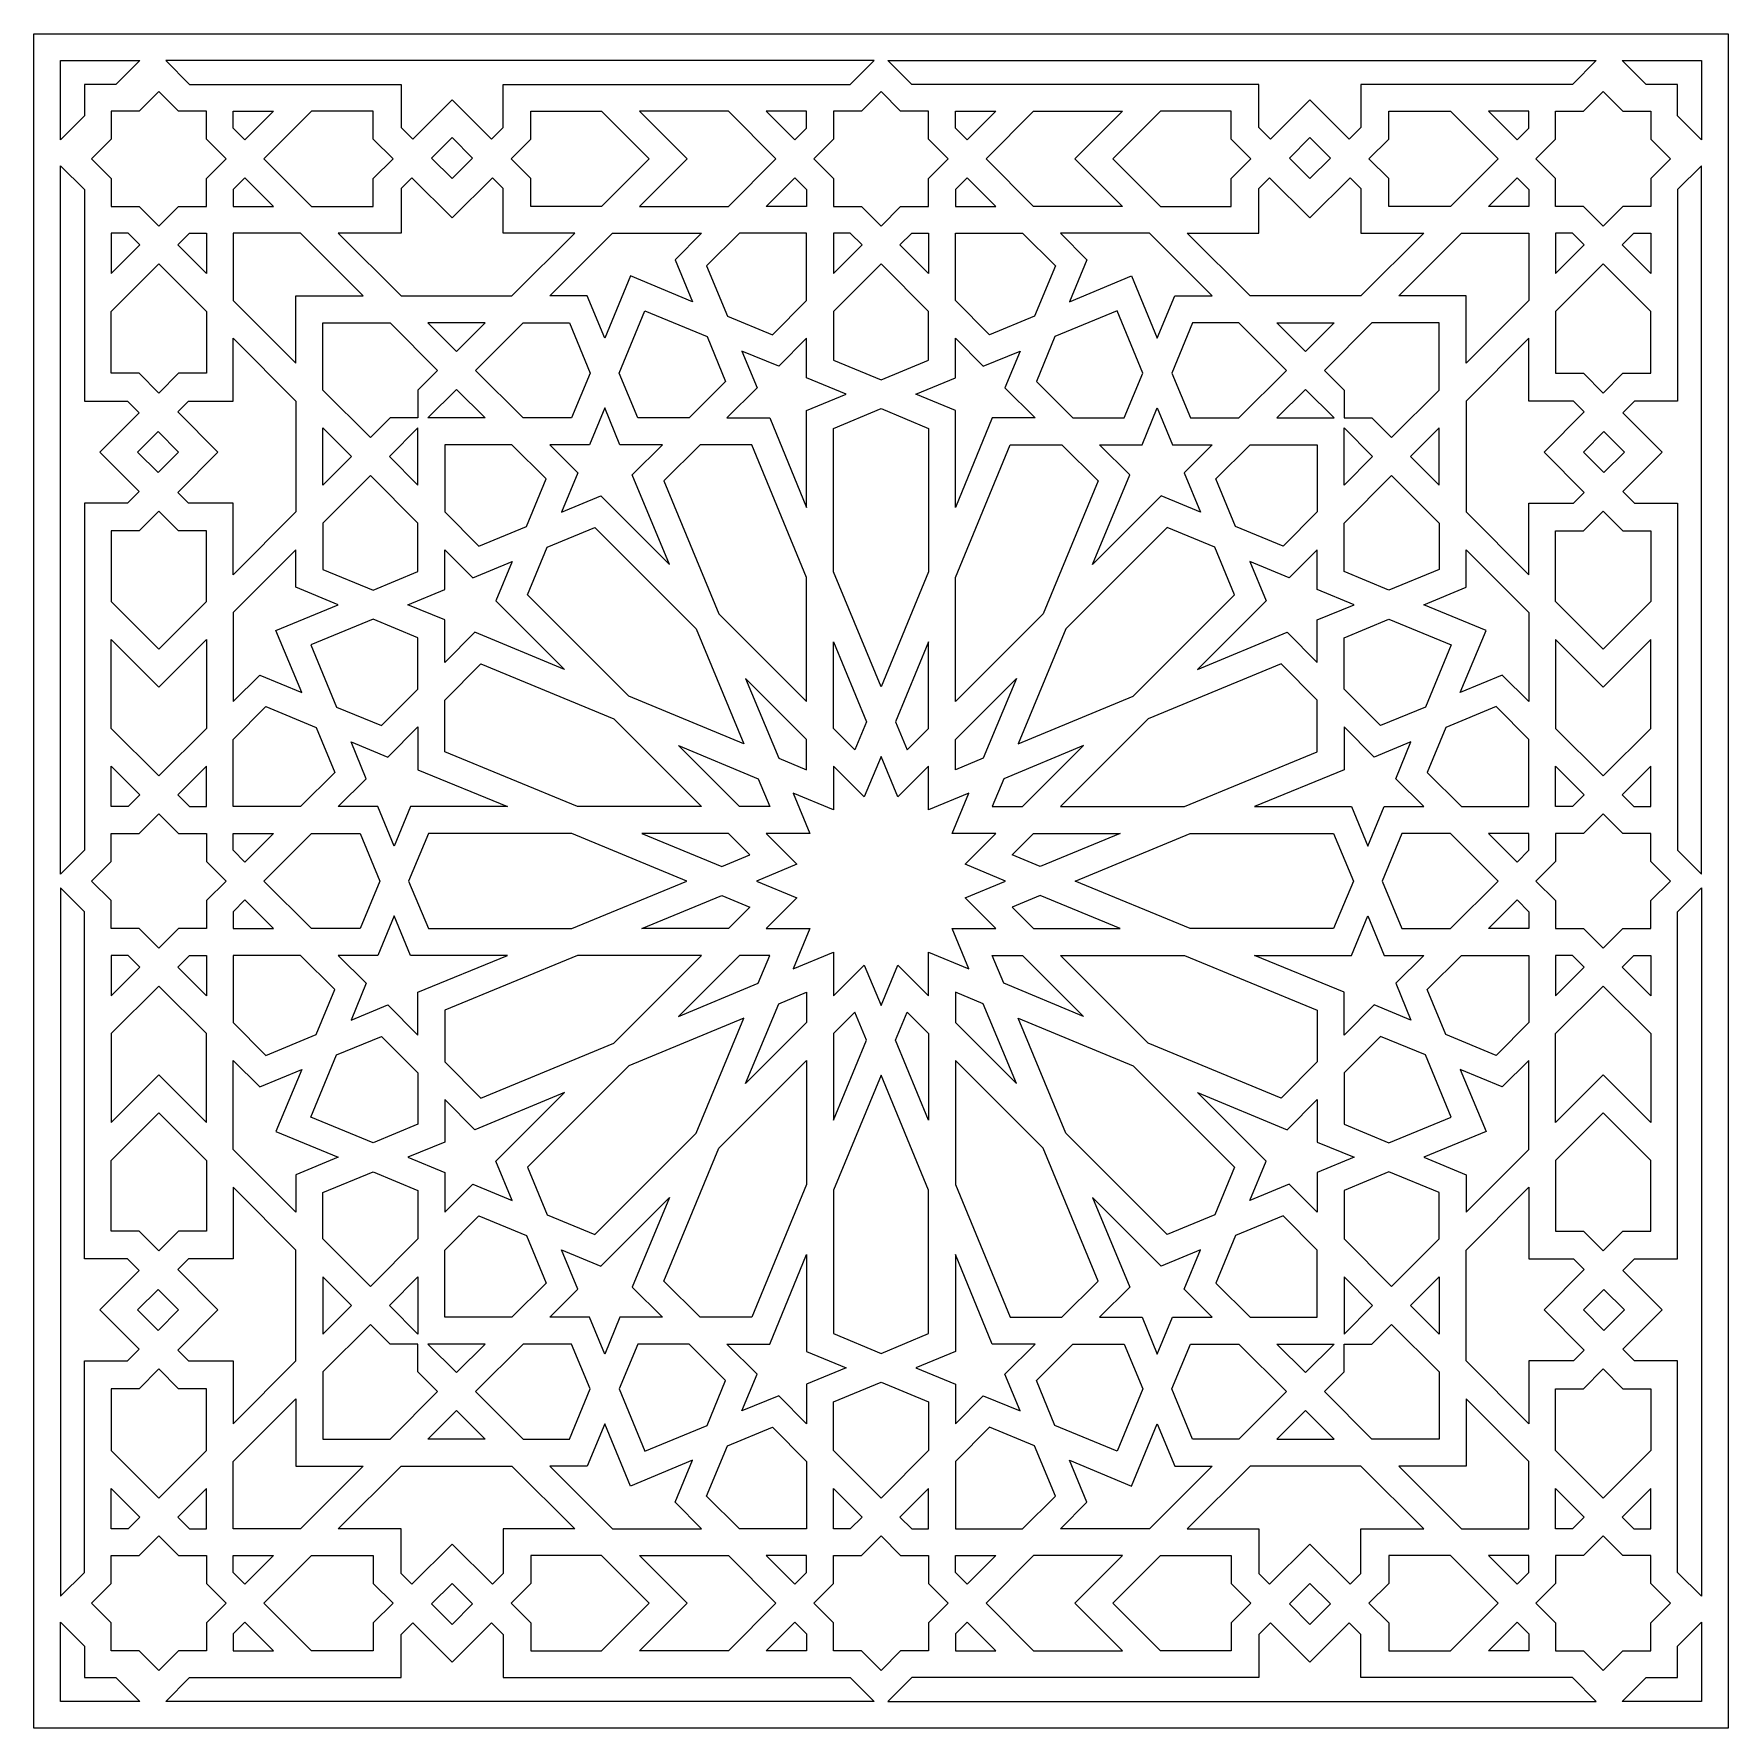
# Model space of a CAD drawing. Extents: x 0 to 100, y 0 to 100.
import ezdxf

# ---------------------------------------------------------------- set-up
doc = ezdxf.new("R2010")
doc.units = 0
doc.layers.get('0').update_dxf_attribs({"linetype": 'CONTINUOUS'})

msp = doc.modelspace()

# ---------------------------------------------------------------- linework, layer by layer
for points in [[(100, 100), (100, 0), (0, 0), (0, 100)], [(2.99, 97.01), (2.99, 95.16), (1.58, 93.75), (1.58, 98.42), (6.25, 98.42), (4.84, 97.01)], [(27.69, 94.47), (27.69, 97.01), (48.18, 97.01), (49.6, 98.42), (7.78, 98.42), (9.19, 97.01), (21.68, 97.01), (21.68, 94.47), (22.36, 93.79), (24.68, 96.11), (27.01, 93.79)], [(72.31, 94.47), (72.31, 97.01), (51.82, 97.01), (50.4, 98.42), (92.22, 98.42), (90.81, 97.01), (78.32, 97.01), (78.32, 94.47), (77.64, 93.79), (75.32, 96.11), (72.99, 93.79)], [(95.16, 97.01), (93.75, 98.42), (98.42, 98.42), (98.42, 93.75), (97.01, 95.16), (97.01, 97.01)], [(6.21, 89.82), (7.38, 88.65), (8.54, 89.82), (10.18, 89.82), (10.18, 91.46), (11.35, 92.62), (10.18, 93.79), (10.18, 95.43), (8.54, 95.43), (7.38, 96.59), (6.21, 95.43), (4.57, 95.43), (4.57, 93.79), (3.41, 92.62), (4.57, 91.46), (4.57, 89.82)], [(52.81, 95.43), (51.16, 95.43), (50, 96.59), (48.84, 95.43), (47.19, 95.43), (47.19, 93.79), (46.03, 92.62), (47.19, 91.46), (47.19, 89.82), (48.84, 89.82), (50, 88.65), (51.16, 89.82), (52.81, 89.82), (52.81, 91.46), (53.97, 92.62), (52.81, 93.79)], [(93.79, 89.82), (92.62, 88.65), (91.46, 89.82), (89.82, 89.82), (89.82, 91.46), (88.65, 92.62), (89.82, 93.79), (89.82, 95.43), (91.46, 95.43), (92.62, 96.59), (93.79, 95.43), (95.43, 95.43), (95.43, 93.79), (96.59, 92.62), (95.43, 91.46), (95.43, 89.82)], [(11.76, 94.44), (11.76, 95.43), (14.15, 95.43), (12.46, 93.74)], [(21.2, 92.62), (20.03, 93.79), (20.03, 95.43), (16.38, 95.43), (13.58, 92.62), (16.38, 89.82), (20.03, 89.82), (20.03, 91.46)], [(33.51, 95.43), (36.31, 92.62), (33.51, 89.82), (29.33, 89.82), (29.33, 91.46), (28.17, 92.62), (29.33, 93.79), (29.33, 95.43)], [(40.99, 95.43), (35.74, 95.43), (38.55, 92.62), (35.74, 89.82), (40.99, 89.82), (43.8, 92.62)], [(45.61, 95.43), (43.22, 95.43), (44.91, 93.74), (45.61, 94.44)], [(54.39, 95.43), (56.78, 95.43), (55.09, 93.74), (54.39, 94.44)], [(59.01, 95.43), (64.26, 95.43), (61.45, 92.62), (64.26, 89.82), (59.01, 89.82), (56.2, 92.62)], [(66.49, 95.43), (63.69, 92.62), (66.49, 89.82), (70.67, 89.82), (70.67, 91.46), (71.83, 92.62), (70.67, 93.79), (70.67, 95.43)], [(78.8, 92.62), (79.97, 93.79), (79.97, 95.43), (83.62, 95.43), (86.42, 92.62), (83.62, 89.82), (79.97, 89.82), (79.97, 91.46)], [(88.24, 94.44), (88.24, 95.43), (85.85, 95.43), (87.54, 93.74)], [(24.68, 93.88), (25.89, 92.67), (24.68, 91.46), (23.47, 92.67)], [(75.32, 93.88), (74.11, 92.67), (75.32, 91.46), (76.53, 92.67)], [(5.53, 72.31), (2.99, 72.31), (2.99, 51.82), (1.58, 50.4), (1.58, 92.22), (2.99, 90.81), (2.99, 78.32), (5.53, 78.32), (6.21, 77.64), (3.89, 75.32), (6.21, 72.99)], [(94.47, 72.31), (97.01, 72.31), (97.01, 51.82), (98.42, 50.4), (98.42, 92.22), (97.01, 90.81), (97.01, 78.32), (94.47, 78.32), (93.79, 77.64), (96.11, 75.32), (93.79, 72.99)], [(12.46, 91.51), (11.76, 90.81), (11.76, 89.82), (14.15, 89.82)], [(31.93, 88.24), (27.69, 88.24), (27.69, 90.87), (27.06, 91.51), (24.68, 89.14), (22.31, 91.51), (21.68, 90.87), (21.68, 88.24), (17.96, 88.24), (21.68, 84.53), (28.22, 84.53)], [(45.61, 89.82), (43.22, 89.82), (44.91, 91.51), (45.61, 90.81)], [(54.39, 89.82), (56.78, 89.82), (55.09, 91.51), (54.39, 90.81)], [(68.07, 88.24), (72.31, 88.24), (72.31, 90.87), (72.94, 91.51), (75.32, 89.14), (77.69, 91.51), (78.32, 90.87), (78.32, 88.24), (82.04, 88.24), (78.32, 84.53), (71.78, 84.53)], [(87.54, 91.51), (88.24, 90.81), (88.24, 89.82), (85.85, 89.82)], [(5.56, 88.24), (4.57, 88.24), (4.57, 85.85), (6.26, 87.54)], [(8.49, 87.54), (9.19, 88.24), (10.18, 88.24), (10.18, 85.85)], [(15.47, 84.53), (19.44, 84.53), (15.73, 88.24), (11.76, 88.24), (11.76, 84.27), (15.47, 80.56)], [(33.69, 82.04), (32.66, 84.53), (30.45, 84.53), (34.16, 88.24), (39.41, 88.24), (37.85, 86.67), (38.88, 84.19), (35.21, 85.71)], [(45.61, 84.27), (45.61, 88.24), (41.64, 88.24), (39.71, 86.3), (40.94, 83.34), (43.59, 82.24)], [(47.19, 85.85), (48.88, 87.54), (48.18, 88.24), (47.19, 88.24)], [(52.81, 85.85), (51.12, 87.54), (51.82, 88.24), (52.81, 88.24)], [(54.39, 84.27), (54.39, 88.24), (58.36, 88.24), (60.29, 86.3), (59.06, 83.34), (56.41, 82.24)], [(66.31, 82.04), (67.34, 84.53), (69.55, 84.53), (65.84, 88.24), (60.59, 88.24), (62.15, 86.67), (61.12, 84.19), (64.79, 85.71)], [(84.53, 84.53), (80.56, 84.53), (84.27, 88.24), (88.24, 88.24), (88.24, 84.27), (84.53, 80.56)], [(91.51, 87.54), (90.81, 88.24), (89.82, 88.24), (89.82, 85.85)], [(94.44, 88.24), (95.43, 88.24), (95.43, 85.85), (93.74, 87.54)], [(7.38, 78.8), (6.21, 79.97), (4.57, 79.97), (4.57, 83.62), (7.38, 86.42), (10.18, 83.62), (10.18, 79.97), (8.54, 79.97)], [(47.19, 80.75), (50, 79.58), (52.81, 80.75), (52.81, 83.62), (50, 86.42), (47.19, 83.62)], [(92.62, 78.8), (93.79, 79.97), (95.43, 79.97), (95.43, 83.62), (92.62, 86.42), (89.82, 83.62), (89.82, 79.97), (91.46, 79.97)], [(36.06, 83.65), (39.73, 82.13), (40.83, 79.48), (38.68, 77.33), (35.64, 77.33), (34.54, 79.98)], [(63.94, 83.65), (60.27, 82.13), (59.17, 79.48), (61.32, 77.33), (64.36, 77.33), (65.46, 79.98)], [(11.76, 68.07), (11.76, 72.31), (9.13, 72.31), (8.49, 72.94), (10.86, 75.32), (8.49, 77.69), (9.13, 78.32), (11.76, 78.32), (11.76, 82.04), (15.47, 78.32), (15.47, 71.78)], [(17.05, 82.95), (21.02, 82.95), (23.83, 80.14), (22.67, 78.98), (22.67, 77.33), (21.02, 77.33), (19.86, 76.17), (17.05, 78.98)], [(24.95, 81.26), (26.64, 82.95), (23.25, 82.95)], [(31.74, 77.33), (28.87, 77.33), (26.06, 80.14), (28.87, 82.95), (31.61, 82.95), (32.83, 79.98)], [(41.79, 81.28), (42.69, 79.11), (40.91, 77.33), (43.43, 77.33), (45.61, 72.05), (45.61, 77.77), (47.94, 78.73), (45.61, 79.69), (45.61, 82.04), (43.96, 80.38)], [(58.21, 81.28), (57.31, 79.11), (59.09, 77.33), (56.57, 77.33), (54.39, 72.05), (54.39, 77.77), (52.06, 78.73), (54.39, 79.69), (54.39, 82.04), (56.04, 80.38)], [(68.26, 77.33), (71.13, 77.33), (73.94, 80.14), (71.13, 82.95), (68.39, 82.95), (67.17, 79.98)], [(75.05, 81.26), (73.36, 82.95), (76.75, 82.95)], [(82.95, 82.95), (78.98, 82.95), (76.17, 80.14), (77.33, 78.98), (77.33, 77.33), (78.98, 77.33), (80.14, 76.17), (82.95, 78.98)], [(88.24, 68.07), (88.24, 72.31), (90.87, 72.31), (91.51, 72.94), (89.14, 75.32), (91.51, 77.69), (90.87, 78.32), (88.24, 78.32), (88.24, 82.04), (84.53, 78.32), (84.53, 71.78)], [(26.64, 77.33), (23.25, 77.33), (24.95, 79.02)], [(73.36, 77.33), (76.75, 77.33), (75.05, 79.02)], [(37.1, 75.75), (34.59, 75.75), (33.69, 77.92), (32.79, 75.75), (30.45, 75.75), (32.1, 74.1), (31.14, 71.77), (33.47, 72.74), (37.51, 68.69), (35.32, 73.98)], [(47.19, 76.71), (50, 77.88), (52.81, 76.71), (52.81, 68.24), (50, 61.46), (47.19, 68.24)], [(62.9, 75.75), (65.41, 75.75), (66.31, 77.92), (67.21, 75.75), (69.55, 75.75), (67.9, 74.1), (68.86, 71.77), (66.53, 72.74), (62.49, 68.69), (64.68, 73.98)], [(6.12, 75.32), (7.33, 74.11), (8.54, 75.32), (7.33, 76.53)], [(18.74, 75.05), (17.05, 73.36), (17.05, 76.75)], [(22.67, 73.36), (22.67, 76.75), (20.98, 75.05)], [(77.33, 73.36), (77.33, 76.75), (79.02, 75.05)], [(81.26, 75.05), (82.95, 73.36), (82.95, 76.75)], [(93.88, 75.32), (92.67, 74.11), (91.46, 75.32), (92.67, 76.53)], [(29.08, 70.92), (30.24, 73.73), (28.22, 75.75), (24.25, 75.75), (24.25, 71.78), (26.27, 69.76)], [(40.43, 65.77), (45.61, 60.59), (45.61, 67.92), (42.37, 75.75), (39.33, 75.75), (37.18, 73.61)], [(59.57, 65.77), (54.39, 60.59), (54.39, 67.92), (57.63, 75.75), (60.67, 75.75), (62.82, 73.61)], [(70.92, 70.92), (69.76, 73.73), (71.78, 75.75), (75.75, 75.75), (75.75, 71.78), (73.73, 69.76)], [(22.67, 68.26), (22.67, 71.13), (19.86, 73.94), (17.05, 71.13), (17.05, 68.39), (20.02, 67.17)], [(77.33, 68.26), (77.33, 71.13), (80.14, 73.94), (82.95, 71.13), (82.95, 68.39), (79.98, 67.17)], [(4.57, 66.49), (7.38, 63.69), (10.18, 66.49), (10.18, 70.67), (8.54, 70.67), (7.38, 71.83), (6.21, 70.67), (4.57, 70.67)], [(95.43, 66.49), (92.62, 63.69), (89.82, 66.49), (89.82, 70.67), (91.46, 70.67), (92.62, 71.83), (93.79, 70.67), (95.43, 70.67)], [(41.9, 58.1), (35.12, 60.91), (29.13, 66.9), (30.29, 69.71), (33.1, 70.87), (39.09, 64.88)], [(58.1, 58.1), (64.88, 60.91), (70.87, 66.9), (69.71, 69.71), (66.9, 70.87), (60.91, 64.88)], [(17.96, 66.31), (15.47, 67.34), (15.47, 69.55), (11.76, 65.84), (11.76, 60.59), (13.33, 62.15), (15.81, 61.12), (14.29, 64.79)], [(24.25, 62.9), (24.25, 65.41), (22.08, 66.31), (24.25, 67.21), (24.25, 69.55), (25.9, 67.9), (28.23, 68.86), (27.26, 66.53), (31.31, 62.49), (26.02, 64.68)], [(75.75, 62.9), (75.75, 65.41), (77.92, 66.31), (75.75, 67.21), (75.75, 69.55), (74.1, 67.9), (71.77, 68.86), (72.74, 66.53), (68.69, 62.49), (73.98, 64.68)], [(82.04, 66.31), (84.53, 67.34), (84.53, 69.55), (88.24, 65.84), (88.24, 60.59), (86.67, 62.15), (84.19, 61.12), (85.71, 64.79)], [(16.35, 63.94), (17.87, 60.27), (20.52, 59.17), (22.67, 61.32), (22.67, 64.36), (20.02, 65.46)], [(83.65, 63.94), (82.13, 60.27), (79.48, 59.17), (77.33, 61.32), (77.33, 64.36), (79.98, 65.46)], [(4.57, 59.01), (4.57, 64.26), (7.38, 61.45), (10.18, 64.26), (10.18, 59.01), (7.38, 56.2)], [(47.19, 64.11), (49.15, 59.4), (48.46, 57.74), (47.19, 59.01)], [(52.81, 64.11), (50.85, 59.4), (51.54, 57.74), (52.81, 59.01)], [(95.43, 59.01), (95.43, 64.26), (92.62, 61.45), (89.82, 64.26), (89.82, 59.01), (92.62, 56.2)], [(34.23, 59.57), (39.41, 54.39), (32.08, 54.39), (24.25, 57.63), (24.25, 60.67), (26.39, 62.82)], [(65.77, 59.57), (60.59, 54.39), (67.92, 54.39), (75.75, 57.63), (75.75, 60.67), (73.61, 62.82)], [(45.61, 58.36), (42.01, 61.96), (43.96, 57.25), (45.61, 56.56)], [(54.39, 58.36), (57.99, 61.96), (56.04, 57.25), (54.39, 56.56)], [(15.73, 54.39), (11.76, 54.39), (11.76, 58.36), (13.7, 60.29), (16.66, 59.06), (17.76, 56.41)], [(84.27, 54.39), (88.24, 54.39), (88.24, 58.36), (86.3, 60.29), (83.34, 59.06), (82.24, 56.41)], [(18.72, 58.21), (20.89, 57.31), (22.67, 59.09), (22.67, 56.57), (27.95, 54.39), (22.23, 54.39), (21.27, 52.06), (20.31, 54.39), (17.96, 54.39), (19.62, 56.04)], [(81.28, 58.21), (79.11, 57.31), (77.33, 59.09), (77.33, 56.57), (72.05, 54.39), (77.77, 54.39), (78.73, 52.06), (79.69, 54.39), (82.04, 54.39), (80.38, 56.04)], [(41.64, 54.39), (38.04, 57.99), (42.75, 56.04), (43.44, 54.39)], [(47.19, 45.8), (47.19, 43.22), (49.01, 45.04), (50, 42.66), (50.99, 45.04), (52.81, 43.22), (52.81, 45.8), (55.19, 44.81), (54.2, 47.19), (56.78, 47.19), (54.96, 49.01), (57.34, 50), (54.96, 50.99), (56.78, 52.81), (54.2, 52.81), (55.19, 55.19), (52.81, 54.2), (52.81, 56.78), (50.99, 54.96), (50, 57.34), (49.01, 54.96), (47.19, 56.78), (47.19, 54.2), (44.81, 55.19), (45.8, 52.81), (43.22, 52.81), (45.04, 50.99), (42.66, 50), (45.04, 49.01), (43.22, 47.19), (45.8, 47.19), (44.81, 44.81)], [(58.36, 54.39), (61.96, 57.99), (57.25, 56.04), (56.56, 54.39)], [(4.57, 54.39), (4.57, 56.78), (6.26, 55.09), (5.56, 54.39)], [(10.18, 54.39), (10.18, 56.78), (8.49, 55.09), (9.19, 54.39)], [(89.82, 54.39), (89.82, 56.78), (91.51, 55.09), (90.81, 54.39)], [(95.43, 54.39), (95.43, 56.78), (93.74, 55.09), (94.44, 54.39)], [(4.57, 47.19), (4.57, 48.84), (3.41, 50), (4.57, 51.16), (4.57, 52.81), (6.21, 52.81), (7.38, 53.97), (8.54, 52.81), (10.18, 52.81), (10.18, 51.16), (11.35, 50), (10.18, 48.84), (10.18, 47.19), (8.54, 47.19), (7.38, 46.03), (6.21, 47.19)], [(95.43, 47.19), (95.43, 48.84), (96.59, 50), (95.43, 51.16), (95.43, 52.81), (93.79, 52.81), (92.62, 53.97), (91.46, 52.81), (89.82, 52.81), (89.82, 51.16), (88.65, 50), (89.82, 48.84), (89.82, 47.19), (91.46, 47.19), (92.62, 46.03), (93.79, 47.19)], [(14.15, 52.81), (12.46, 51.12), (11.76, 51.82), (11.76, 52.81)], [(19.25, 52.81), (20.42, 50), (19.25, 47.19), (16.38, 47.19), (13.58, 50), (16.38, 52.81)], [(23.29, 52.81), (22.12, 50), (23.29, 47.19), (31.76, 47.19), (38.54, 50), (31.76, 52.81)], [(35.89, 52.81), (40.6, 50.85), (42.26, 51.54), (40.99, 52.81)], [(64.11, 52.81), (59.4, 50.85), (57.74, 51.54), (59.01, 52.81)], [(76.71, 52.81), (77.88, 50), (76.71, 47.19), (68.24, 47.19), (61.46, 50), (68.24, 52.81)], [(80.75, 52.81), (79.58, 50), (80.75, 47.19), (83.62, 47.19), (86.42, 50), (83.62, 52.81)], [(85.85, 52.81), (87.54, 51.12), (88.24, 51.82), (88.24, 52.81)], [(5.53, 27.69), (2.99, 27.69), (2.99, 48.18), (1.58, 49.6), (1.58, 7.78), (2.99, 9.19), (2.99, 21.68), (5.53, 21.68), (6.21, 22.36), (3.89, 24.68), (6.21, 27.01)], [(35.89, 47.19), (40.6, 49.15), (42.26, 48.46), (40.99, 47.19)], [(64.11, 47.19), (59.4, 49.15), (57.74, 48.46), (59.01, 47.19)], [(94.47, 27.69), (97.01, 27.69), (97.01, 48.18), (98.42, 49.6), (98.42, 7.78), (97.01, 9.19), (97.01, 21.68), (94.47, 21.68), (93.79, 22.36), (96.11, 24.68), (93.79, 27.01)], [(14.15, 47.19), (12.46, 48.88), (11.76, 48.18), (11.76, 47.19)], [(85.85, 47.19), (87.54, 48.88), (88.24, 48.18), (88.24, 47.19)], [(18.72, 41.79), (20.89, 42.69), (22.67, 40.91), (22.67, 43.43), (27.95, 45.61), (22.23, 45.61), (21.27, 47.94), (20.31, 45.61), (17.96, 45.61), (19.62, 43.96)], [(81.28, 41.79), (79.11, 42.69), (77.33, 40.91), (77.33, 43.43), (72.05, 45.61), (77.77, 45.61), (78.73, 47.94), (79.69, 45.61), (82.04, 45.61), (80.38, 43.96)], [(4.57, 45.61), (4.57, 43.22), (6.26, 44.91), (5.56, 45.61)], [(10.18, 45.61), (10.18, 43.22), (8.49, 44.91), (9.19, 45.61)], [(15.73, 45.61), (11.76, 45.61), (11.76, 41.64), (13.7, 39.71), (16.66, 40.94), (17.76, 43.59)], [(34.23, 40.43), (39.41, 45.61), (32.08, 45.61), (24.25, 42.37), (24.25, 39.33), (26.39, 37.18)], [(41.64, 45.61), (38.04, 42.01), (42.75, 43.96), (43.44, 45.61)], [(58.36, 45.61), (61.96, 42.01), (57.25, 43.96), (56.56, 45.61)], [(65.77, 40.43), (60.59, 45.61), (67.92, 45.61), (75.75, 42.37), (75.75, 39.33), (73.61, 37.18)], [(84.27, 45.61), (88.24, 45.61), (88.24, 41.64), (86.3, 39.71), (83.34, 40.94), (82.24, 43.59)], [(89.82, 45.61), (89.82, 43.22), (91.51, 44.91), (90.81, 45.61)], [(95.43, 45.61), (95.43, 43.22), (93.74, 44.91), (94.44, 45.61)], [(4.57, 40.99), (4.57, 35.74), (7.38, 38.55), (10.18, 35.74), (10.18, 40.99), (7.38, 43.8)], [(45.61, 41.64), (42.01, 38.04), (43.96, 42.75), (45.61, 43.44)], [(54.39, 41.64), (57.99, 38.04), (56.04, 42.75), (54.39, 43.44)], [(95.43, 40.99), (95.43, 35.74), (92.62, 38.55), (89.82, 35.74), (89.82, 40.99), (92.62, 43.8)], [(47.19, 35.89), (49.15, 40.6), (48.46, 42.26), (47.19, 40.99)], [(52.81, 35.89), (50.85, 40.6), (51.54, 42.26), (52.81, 40.99)], [(41.9, 41.9), (35.12, 39.09), (29.13, 33.1), (30.29, 30.29), (33.1, 29.13), (39.09, 35.12)], [(58.1, 41.9), (64.88, 39.09), (70.87, 33.1), (69.71, 30.29), (66.9, 29.13), (60.91, 35.12)], [(16.35, 36.06), (17.87, 39.73), (20.52, 40.83), (22.67, 38.68), (22.67, 35.64), (20.02, 34.54)], [(83.65, 36.06), (82.13, 39.73), (79.48, 40.83), (77.33, 38.68), (77.33, 35.64), (79.98, 34.54)], [(17.96, 33.69), (15.47, 32.66), (15.47, 30.45), (11.76, 34.16), (11.76, 39.41), (13.33, 37.85), (15.81, 38.88), (14.29, 35.21)], [(40.43, 34.23), (45.61, 39.41), (45.61, 32.08), (42.37, 24.25), (39.33, 24.25), (37.18, 26.39)], [(59.57, 34.23), (54.39, 39.41), (54.39, 32.08), (57.63, 24.25), (60.67, 24.25), (62.82, 26.39)], [(82.04, 33.69), (84.53, 32.66), (84.53, 30.45), (88.24, 34.16), (88.24, 39.41), (86.67, 37.85), (84.19, 38.88), (85.71, 35.21)], [(47.19, 23.29), (50, 22.12), (52.81, 23.29), (52.81, 31.76), (50, 38.54), (47.19, 31.76)], [(24.25, 37.1), (24.25, 34.59), (22.08, 33.69), (24.25, 32.79), (24.25, 30.45), (25.9, 32.1), (28.23, 31.14), (27.26, 33.47), (31.31, 37.51), (26.02, 35.32)], [(75.75, 37.1), (75.75, 34.59), (77.92, 33.69), (75.75, 32.79), (75.75, 30.45), (74.1, 32.1), (71.77, 31.14), (72.74, 33.47), (68.69, 37.51), (73.98, 35.32)], [(4.57, 33.51), (7.38, 36.31), (10.18, 33.51), (10.18, 29.33), (8.54, 29.33), (7.38, 28.17), (6.21, 29.33), (4.57, 29.33)], [(95.43, 33.51), (92.62, 36.31), (89.82, 33.51), (89.82, 29.33), (91.46, 29.33), (92.62, 28.17), (93.79, 29.33), (95.43, 29.33)], [(22.67, 31.74), (22.67, 28.87), (19.86, 26.06), (17.05, 28.87), (17.05, 31.61), (20.02, 32.83)], [(77.33, 31.74), (77.33, 28.87), (80.14, 26.06), (82.95, 28.87), (82.95, 31.61), (79.98, 32.83)], [(11.76, 31.93), (11.76, 27.69), (9.13, 27.69), (8.49, 27.06), (10.86, 24.68), (8.49, 22.31), (9.13, 21.68), (11.76, 21.68), (11.76, 17.96), (15.47, 21.68), (15.47, 28.22)], [(37.1, 24.25), (34.59, 24.25), (33.69, 22.08), (32.79, 24.25), (30.45, 24.25), (32.1, 25.9), (31.14, 28.23), (33.47, 27.26), (37.51, 31.31), (35.32, 26.02)], [(62.9, 24.25), (65.41, 24.25), (66.31, 22.08), (67.21, 24.25), (69.55, 24.25), (67.9, 25.9), (68.86, 28.23), (66.53, 27.26), (62.49, 31.31), (64.68, 26.02)], [(88.24, 31.93), (88.24, 27.69), (90.87, 27.69), (91.51, 27.06), (89.14, 24.68), (91.51, 22.31), (90.87, 21.68), (88.24, 21.68), (88.24, 17.96), (84.53, 21.68), (84.53, 28.22)], [(29.08, 29.08), (30.24, 26.27), (28.22, 24.25), (24.25, 24.25), (24.25, 28.22), (26.27, 30.24)], [(70.92, 29.08), (69.76, 26.27), (71.78, 24.25), (75.75, 24.25), (75.75, 28.22), (73.73, 30.24)], [(41.79, 18.72), (42.69, 20.89), (40.91, 22.67), (43.43, 22.67), (45.61, 27.95), (45.61, 22.23), (47.94, 21.27), (45.61, 20.31), (45.61, 17.96), (43.96, 19.62)], [(58.21, 18.72), (57.31, 20.89), (59.09, 22.67), (56.57, 22.67), (54.39, 27.95), (54.39, 22.23), (52.06, 21.27), (54.39, 20.31), (54.39, 17.96), (56.04, 19.62)], [(18.74, 24.95), (17.05, 26.64), (17.05, 23.25)], [(22.67, 26.64), (22.67, 23.25), (20.98, 24.95)], [(77.33, 26.64), (77.33, 23.25), (79.02, 24.95)], [(81.26, 24.95), (82.95, 26.64), (82.95, 23.25)], [(6.12, 24.68), (7.33, 25.89), (8.54, 24.68), (7.33, 23.47)], [(93.88, 24.68), (92.67, 25.89), (91.46, 24.68), (92.67, 23.47)], [(17.05, 17.05), (21.02, 17.05), (23.83, 19.86), (22.67, 21.02), (22.67, 22.67), (21.02, 22.67), (19.86, 23.83), (17.05, 21.02)], [(82.95, 17.05), (78.98, 17.05), (76.17, 19.86), (77.33, 21.02), (77.33, 22.67), (78.98, 22.67), (80.14, 23.83), (82.95, 21.02)], [(26.64, 22.67), (23.25, 22.67), (24.95, 20.98)], [(31.74, 22.67), (28.87, 22.67), (26.06, 19.86), (28.87, 17.05), (31.61, 17.05), (32.83, 20.02)], [(36.06, 16.35), (39.73, 17.87), (40.83, 20.52), (38.68, 22.67), (35.64, 22.67), (34.54, 20.02)], [(63.94, 16.35), (60.27, 17.87), (59.17, 20.52), (61.32, 22.67), (64.36, 22.67), (65.46, 20.02)], [(68.26, 22.67), (71.13, 22.67), (73.94, 19.86), (71.13, 17.05), (68.39, 17.05), (67.17, 20.02)], [(73.36, 22.67), (76.75, 22.67), (75.05, 20.98)], [(7.38, 21.2), (6.21, 20.03), (4.57, 20.03), (4.57, 16.38), (7.38, 13.58), (10.18, 16.38), (10.18, 20.03), (8.54, 20.03)], [(92.62, 21.2), (93.79, 20.03), (95.43, 20.03), (95.43, 16.38), (92.62, 13.58), (89.82, 16.38), (89.82, 20.03), (91.46, 20.03)], [(47.19, 19.25), (50, 20.42), (52.81, 19.25), (52.81, 16.38), (50, 13.58), (47.19, 16.38)], [(15.47, 15.47), (19.44, 15.47), (15.73, 11.76), (11.76, 11.76), (11.76, 15.73), (15.47, 19.44)], [(84.53, 15.47), (80.56, 15.47), (84.27, 11.76), (88.24, 11.76), (88.24, 15.73), (84.53, 19.44)], [(24.95, 18.74), (26.64, 17.05), (23.25, 17.05)], [(75.05, 18.74), (73.36, 17.05), (76.75, 17.05)], [(33.69, 17.96), (32.66, 15.47), (30.45, 15.47), (34.16, 11.76), (39.41, 11.76), (37.85, 13.33), (38.88, 15.81), (35.21, 14.29)], [(45.61, 15.73), (45.61, 11.76), (41.64, 11.76), (39.71, 13.7), (40.94, 16.66), (43.59, 17.76)], [(54.39, 15.73), (54.39, 11.76), (58.36, 11.76), (60.29, 13.7), (59.06, 16.66), (56.41, 17.76)], [(66.31, 17.96), (67.34, 15.47), (69.55, 15.47), (65.84, 11.76), (60.59, 11.76), (62.15, 13.33), (61.12, 15.81), (64.79, 14.29)], [(31.93, 11.76), (27.69, 11.76), (27.69, 9.13), (27.06, 8.49), (24.68, 10.86), (22.31, 8.49), (21.68, 9.13), (21.68, 11.76), (17.96, 11.76), (21.68, 15.47), (28.22, 15.47)], [(68.07, 11.76), (72.31, 11.76), (72.31, 9.13), (72.94, 8.49), (75.32, 10.86), (77.69, 8.49), (78.32, 9.13), (78.32, 11.76), (82.04, 11.76), (78.32, 15.47), (71.78, 15.47)], [(5.56, 11.76), (4.57, 11.76), (4.57, 14.15), (6.26, 12.46)], [(8.49, 12.46), (9.19, 11.76), (10.18, 11.76), (10.18, 14.15)], [(47.19, 14.15), (48.88, 12.46), (48.18, 11.76), (47.19, 11.76)], [(52.81, 14.15), (51.12, 12.46), (51.82, 11.76), (52.81, 11.76)], [(91.51, 12.46), (90.81, 11.76), (89.82, 11.76), (89.82, 14.15)], [(94.44, 11.76), (95.43, 11.76), (95.43, 14.15), (93.74, 12.46)], [(6.21, 10.18), (7.38, 11.35), (8.54, 10.18), (10.18, 10.18), (10.18, 8.54), (11.35, 7.38), (10.18, 6.21), (10.18, 4.57), (8.54, 4.57), (7.38, 3.41), (6.21, 4.57), (4.57, 4.57), (4.57, 6.21), (3.41, 7.38), (4.57, 8.54), (4.57, 10.18)], [(52.81, 4.57), (51.16, 4.57), (50, 3.41), (48.84, 4.57), (47.19, 4.57), (47.19, 6.21), (46.03, 7.38), (47.19, 8.54), (47.19, 10.18), (48.84, 10.18), (50, 11.35), (51.16, 10.18), (52.81, 10.18), (52.81, 8.54), (53.97, 7.38), (52.81, 6.21)], [(93.79, 10.18), (92.62, 11.35), (91.46, 10.18), (89.82, 10.18), (89.82, 8.54), (88.65, 7.38), (89.82, 6.21), (89.82, 4.57), (91.46, 4.57), (92.62, 3.41), (93.79, 4.57), (95.43, 4.57), (95.43, 6.21), (96.59, 7.38), (95.43, 8.54), (95.43, 10.18)], [(12.46, 8.49), (11.76, 9.19), (11.76, 10.18), (14.15, 10.18)], [(21.2, 7.38), (20.03, 6.21), (20.03, 4.57), (16.38, 4.57), (13.58, 7.38), (16.38, 10.18), (20.03, 10.18), (20.03, 8.54)], [(33.51, 4.57), (36.31, 7.38), (33.51, 10.18), (29.33, 10.18), (29.33, 8.54), (28.17, 7.38), (29.33, 6.21), (29.33, 4.57)], [(40.99, 4.57), (35.74, 4.57), (38.55, 7.38), (35.74, 10.18), (40.99, 10.18), (43.8, 7.38)], [(45.61, 10.18), (43.22, 10.18), (44.91, 8.49), (45.61, 9.19)], [(54.39, 10.18), (56.78, 10.18), (55.09, 8.49), (54.39, 9.19)], [(59.01, 4.57), (64.26, 4.57), (61.45, 7.38), (64.26, 10.18), (59.01, 10.18), (56.2, 7.38)], [(66.49, 4.57), (63.69, 7.38), (66.49, 10.18), (70.67, 10.18), (70.67, 8.54), (71.83, 7.38), (70.67, 6.21), (70.67, 4.57)], [(78.8, 7.38), (79.97, 6.21), (79.97, 4.57), (83.62, 4.57), (86.42, 7.38), (83.62, 10.18), (79.97, 10.18), (79.97, 8.54)], [(87.54, 8.49), (88.24, 9.19), (88.24, 10.18), (85.85, 10.18)], [(24.68, 6.12), (25.89, 7.33), (24.68, 8.54), (23.47, 7.33)], [(75.32, 6.12), (74.11, 7.33), (75.32, 8.54), (76.53, 7.33)], [(4.84, 2.99), (6.25, 1.58), (1.58, 1.58), (1.58, 6.25), (2.99, 4.84), (2.99, 2.99)], [(27.69, 5.53), (27.69, 2.99), (48.18, 2.99), (49.6, 1.58), (7.78, 1.58), (9.19, 2.99), (21.68, 2.99), (21.68, 5.53), (22.36, 6.21), (24.68, 3.89), (27.01, 6.21)], [(11.76, 5.56), (11.76, 4.57), (14.15, 4.57), (12.46, 6.26)], [(45.61, 4.57), (43.22, 4.57), (44.91, 6.26), (45.61, 5.56)], [(72.31, 5.53), (72.31, 2.99), (51.82, 2.99), (50.4, 1.58), (92.22, 1.58), (90.81, 2.99), (78.32, 2.99), (78.32, 5.53), (77.64, 6.21), (75.32, 3.89), (72.99, 6.21)], [(54.39, 4.57), (56.78, 4.57), (55.09, 6.26), (54.39, 5.56)], [(88.24, 5.56), (88.24, 4.57), (85.85, 4.57), (87.54, 6.26)], [(97.01, 2.99), (97.01, 4.84), (98.42, 6.25), (98.42, 1.58), (93.75, 1.58), (95.16, 2.99)]]:
    msp.add_lwpolyline(points, close=True)

doc.saveas('drawing.dxf')
